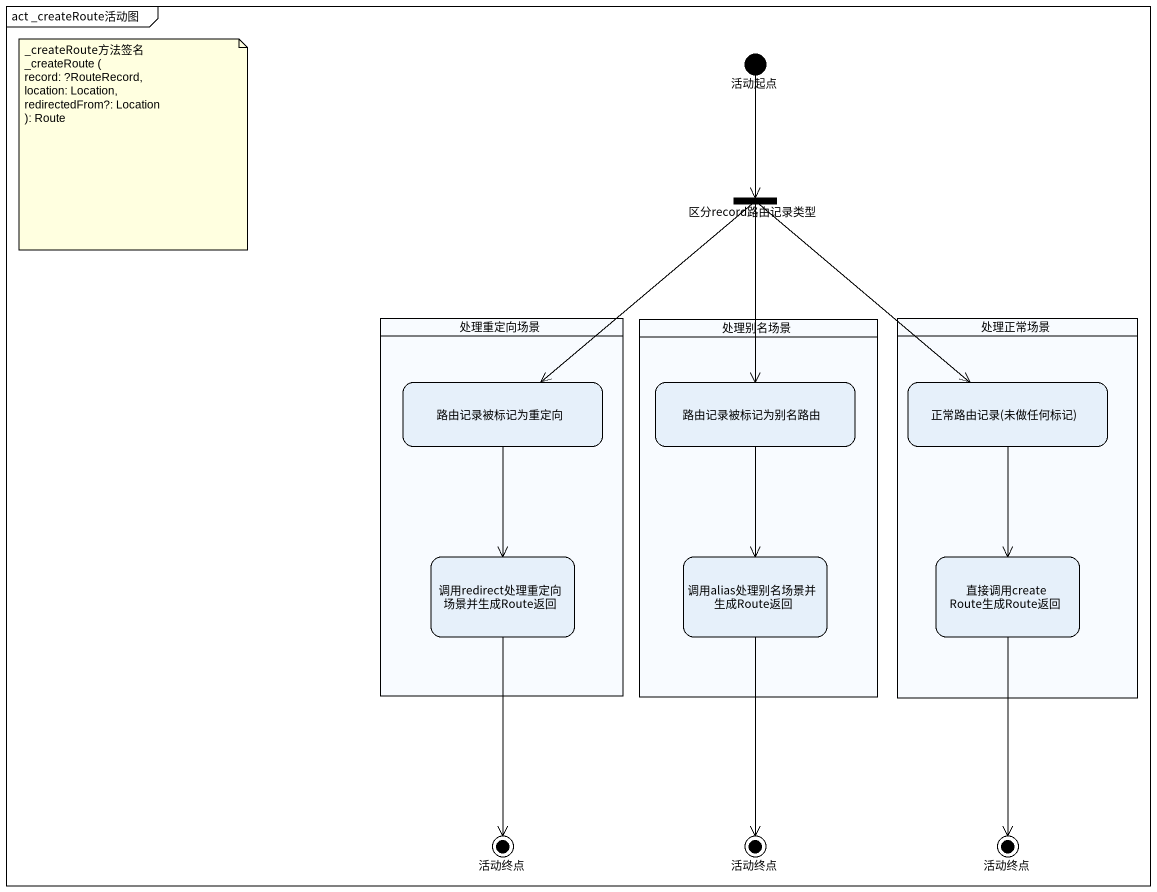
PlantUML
@startuml
mainframe act _createRoute活动图
hide empty description
state 活动起点 <<start>>
state 区分record路由记录类型 <<fork>>
state 处理重定向场景 <<partition>> {
  state 路由记录被标记为重定向
  state 调用redirect处理重定向场景并生成Route返回
}
state 处理别名场景 <<partition>> {
  state 路由记录被标记为别名路由
  state 调用alias处理别名场景并生成Route返回
}
state 处理正常场景 <<partition>> {
  state "正常路由记录(未做任何标记)" as 正常路由记录_未做任何标记
  state 直接调用createRoute生成Route返回
}
state 活动终点 <<end>>
state "活动终点" as 活动终点_2 <<end>>
state "活动终点" as 活动终点_3 <<end>>
活动起点 --> 区分record路由记录类型
区分record路由记录类型 --> 路由记录被标记为重定向
区分record路由记录类型 --> 路由记录被标记为别名路由
区分record路由记录类型 --> 正常路由记录_未做任何标记
路由记录被标记为重定向 --> 调用redirect处理重定向场景并生成Route返回
路由记录被标记为别名路由 --> 调用alias处理别名场景并生成Route返回
正常路由记录_未做任何标记 --> 直接调用createRoute生成Route返回
调用redirect处理重定向场景并生成Route返回 --> 活动终点
调用alias处理别名场景并生成Route返回 --> 活动终点_2
直接调用createRoute生成Route返回 --> 活动终点_3
note as N1
  _createRoute方法签名
  _createRoute (
  record: ?RouteRecord,
  location: Location,
  redirectedFrom?: Location
  ): Route
end note
@enduml
